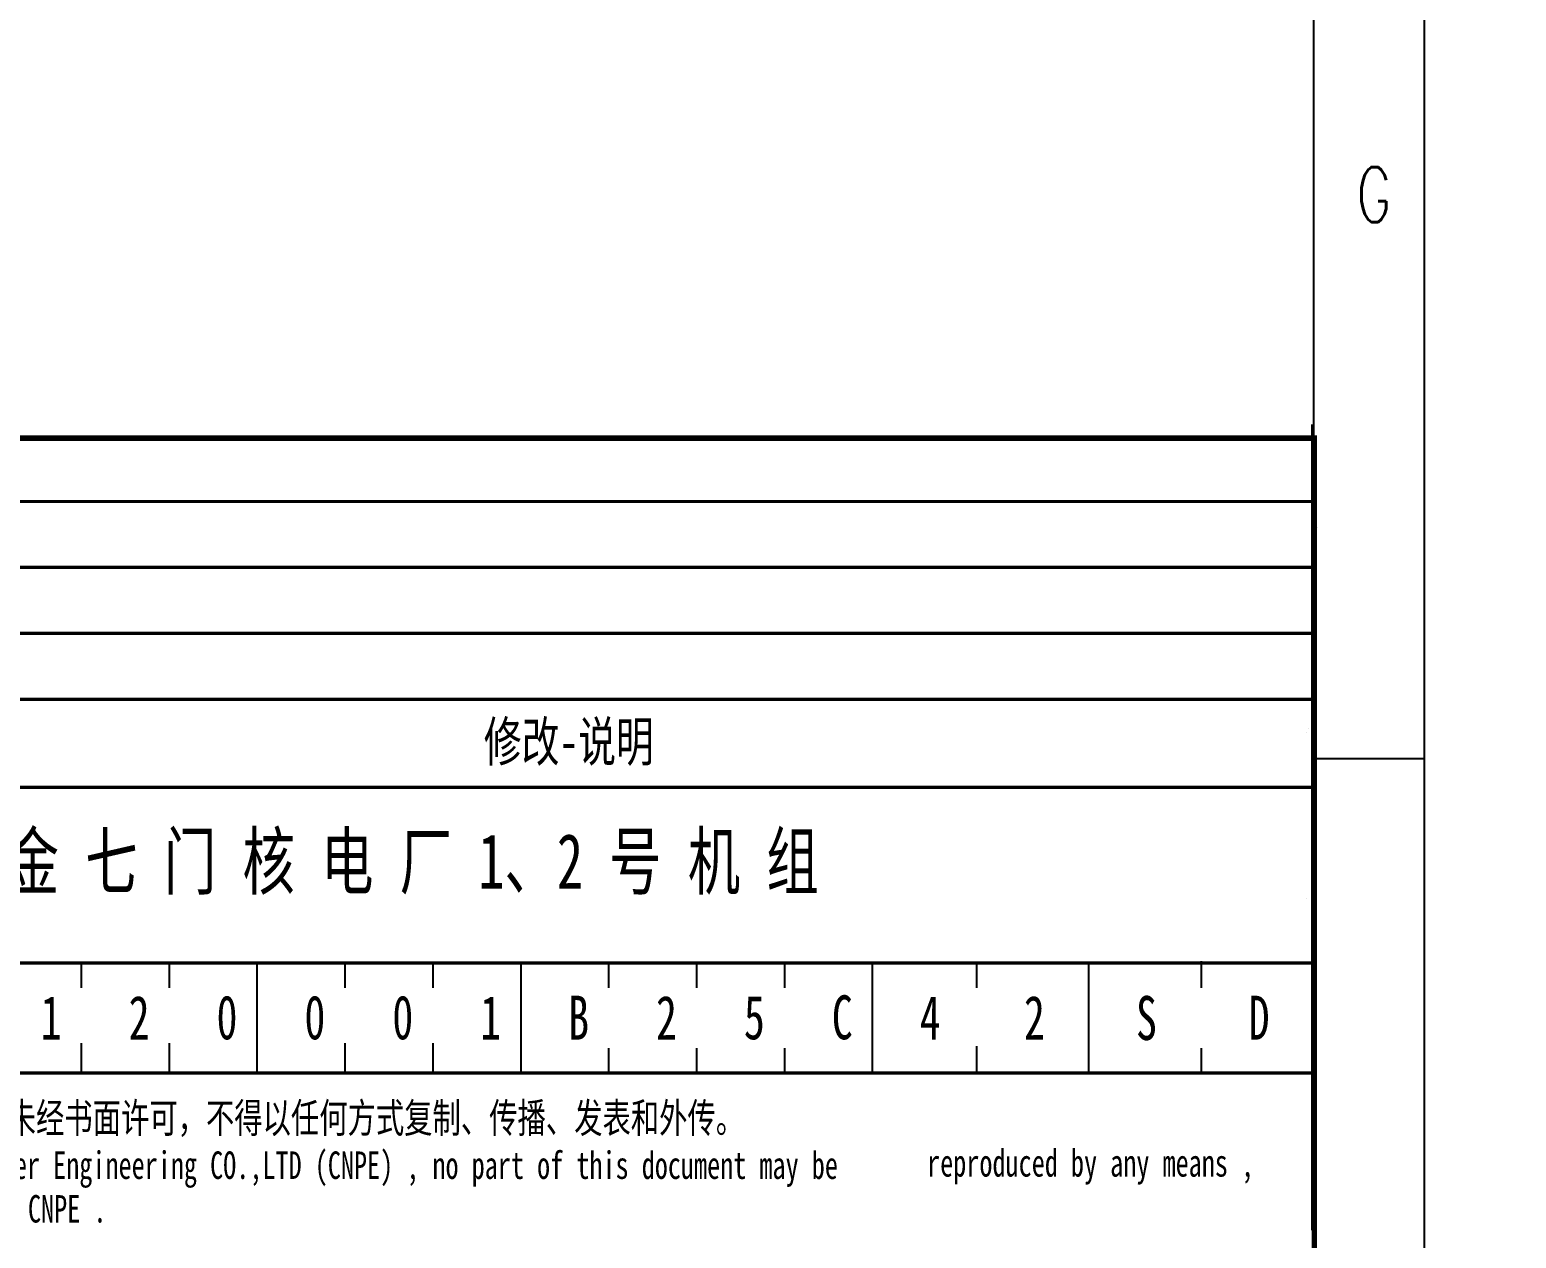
# Model space of a CAD drawing. Header units: inches. Extents: x 6 to 109360, y -14990 to 740552.
# Drawn here: x 65489 to 72254, y 520215 to 525713 of the extents above; entities that cross this region are included whole.
import ezdxf

# ---------------------------------------------------------------- set-up
doc = ezdxf.new("R2010")
doc.units = ezdxf.units.IN
doc.header["$MEASUREMENT"] = 0
doc.layers.add('1', color=7, linetype='Continuous')
doc.styles.add('HZ', font='txt_____.ttf', dxfattribs={"width": 0.7, "bigfont": 'HZTXT'})
doc.styles.get("Standard").update_dxf_attribs({"font": 'txt', "bigfont": 'gbcbig.shx'})
doc.styles.add('宋体', font='', dxfattribs={"width": 0.7})
doc.styles.get('宋体').set_extended_font_data('SimSun')
doc.dimstyles.new('Standard-yuanban', dxfattribs={"dimtxt": 800, "dimasz": 0.18, "dimexe": 0.18, "dimexo": 0.0625, "dimgap": 0.09, "dimtad": 0, "dimtih": 1, "dimtoh": 1, "dimdec": 4, "dimlfac": 0.02, "dimzin": 0, "dimdsep": 46, "dimtxsty": 'Standard', "dimcen": 0.09, "dimadec": 0, "dimazin": 0, "dimtfac": 1, "dimtdec": 4, "dimtofl": 0, "dimtmove": 0, "dimatfit": 3, "dimfxl": 1, "dimtolj": 1, "dimtzin": 0, "dimarcsym": 0})

# ---------------------------------------------------------------- blocks, each defined once
blk = doc.blocks.new('图签')
at = {"layer": '1'}
for p, q in [((-0.2, 59.71), (-0.2, 133.01)), ((0, 60.06), (0, 131.76)), ((-0.72, 105.01), (-0.72, 105.01)), ((-0.72, 105.01), (-0.72, 105.01)), ((-0.72, 105.01), (-0.72, 105.01)), ((-0.72, 105.01), (-0.72, 105.01)), ((-0.53, 105.36), (-0.53, 105.36)), ((-0.53, 105.36), (-0.53, 105.36)), ((-0.53, 105.36), (-0.53, 105.36)), ((-0.53, 105.36), (-0.53, 105.36)), ((-112.2, 81.76), (-112.2, 84)), ((-104.2, 81.76), (-104.2, 84)), ((-96.2, 74), (-96.2, 84)), ((-88.2, 81.76), (-88.2, 84)), ((-80.2, 81.76), (-80.2, 84)), ((-72.2, 74), (-72.2, 84)), ((-64.2, 81.76), (-64.2, 84)), ((-56.2, 81.76), (-56.2, 84)), ((-48.2, 81.76), (-48.2, 84)), ((-40.2, 74), (-40.2, 84)), ((-30.71, 81.75), (-30.71, 84)), ((-20.51, 73.94), (-20.51, 83.94)), ((-10.26, 81.76), (-10.26, 84.17)), ((-112.2, 74), (-112.21, 76.72)), ((-104.2, 74), (-104.2, 76.72)), ((-88.2, 74), (-88.2, 76.72)), ((-80.2, 74), (-80.2, 76.72)), ((-64.2, 74), (-64.2, 76.27)), ((-56.2, 74), (-56.2, 76.27)), ((-48.2, 74), (-48.2, 76.27)), ((-30.71, 74.09), (-30.71, 76.44)), ((-10.26, 74), (-10.26, 76.27)), ((-0.2, 74), (-180.2, 74))]:
    blk.add_line(p, q, dxfattribs=at)
at = {"layer": '1', "color": 7}
for p, q in [((0.34, 123.67), (0.34, 123.67)), ((0.34, 123.67), (0.34, 123.67)), ((0.34, 123.67), (0.34, 123.67)), ((0.34, 123.67), (0.34, 123.67)), ((-0.69, 89.9), (-0.69, 89.9)), ((-0.69, 89.9), (-0.69, 89.9)), ((-0.69, 89.9), (-0.69, 89.9)), ((-0.69, 89.9), (-0.69, 89.9))]:
    blk.add_line(p, q, dxfattribs=at)
at = {"layer": '1', "color": 7, "const_width": 0.5}
blk.add_lwpolyline([(-180, 0), (0, 0), (0, 131.76), (-180, 131.76)], close=True, dxfattribs=at)
at = {"layer": '1', "color": 7, "const_width": 0.3}
for points in [[(-180.2, 126), (-0.2, 126)], [(-180.2, 120), (-0.2, 120)], [(-180.2, 114), (-0.2, 114)], [(-180.2, 108), (-0.2, 108)], [(-180.2, 100), (-0.2, 100)], [(-180.2, 84), (-0.2, 84)], [(-180.2, 74), (-0.2, 74)], [(-180, 74), (0, 74)]]:
    blk.add_lwpolyline(points, dxfattribs=at)
at = {"linetype": 'Continuous', "attachment_point": 5, "style": '宋体'}
for s, width, heights, insert, char_height in [('浙 江 金 七 门 核 电 厂 1、2 号 机 组', 163.6991, [-6.65], (-89.21, 92.99), 5), ('1', 5.7748, [-4], (-114.96, 79.03), 4), ('2', 5.7748, [-4], (-106.96, 79.03), 4), ('0', 5.7748, [-4], (-98.96, 79.03), 4), ('0', 5.7748, [-4], (-90.96, 79.03), 4), ('0', 5.7748, [-4], (-82.96, 79.03), 4), ('1', 5.7748, [-4], (-74.96, 79.03), 4), ('B', 5.7748, [-4], (-66.96, 79.03), 4), ('2', 5.7748, [-4], (-58.96, 79.03), 4), ('5', 5.7748, [-4], (-50.96, 79.03), 4), ('C', 5.7748, [-4], (-42.96, 79.03), 4), ('4', 5.7748, [-4], (-34.96, 79.03), 4), ('2', 5.7748, [-4], (-25.47, 79.03), 4), ('S', 5.7748, [-4], (-15.27, 78.97), 4), ('D', 5.7748, [-4], (-5.02, 79.03), 4)]:
    blk.add_mtext_dynamic_manual_height_columns(s, width=width, gutter_width=1, heights=heights, dxfattribs=dict(at, insert=insert, char_height=char_height))
at = {"layer": '1', "color": 7, "style": '宋体', "width": 0.7}
blk.add_text('修改-说明', height=3.6, dxfattribs=at).set_placement((-75.58, 102.36))
at = {"layer": '1', "color": 7, "ltscale": 0.8, "style": '宋体', "width": 0.7}
for s, height, p in [('本文件产权属中国核电工程有限公司（CNPE）所有，未经书面许可，不得以任何方式复制、传播、发表和外传。', 2.7, (-178.2, 68.56)), ('This document is the property of China Nuclear Power Engineering CO.,LTD (CNPE) , no part of this document may be', 2.5, (-177.88, 64.36)), ('reproduced by any means , ', 2.5, (-35.24, 64.57)), ('nor transmitted without the written  permission of CNPE .', 2.5, (-177.79, 60.39))]:
    blk.add_text(s, height=height, dxfattribs=at).set_placement(p)
blk = doc.blocks.new('*U114')
blk.add_blockref('图签', (0, 0))
blk = doc.blocks.new('*D55')
at = {"color": 0, "lineweight": -2, "transparency": 16777216}
for p, q in [((71834.5, 558816.9), (84591.2, 558816.9)), ((84591, 558816.7), (84591, 538192)), ((84591, 516767.1), (84591, 537391.8)), ((71834.5, 516766.9), (84591.2, 516766.9))]:
    blk.add_line(p, q, dxfattribs=at)
at = {"color": 0, "transparency": 16777216}
for points in [[(84590.9, 558816.7), (84591, 558816.7), (84591, 558816.9)], [(84590.9, 516767.1), (84591, 516767.1), (84591, 516766.9)]]:
    blk.add_solid(points, dxfattribs=at)
at = {"layer": 'Defpoints', "color": 0, "transparency": 16777216}
for p in [(71834.4, 558816.9), (84591, 558816.9), (71834.4, 516766.9)]:
    blk.add_point(p, dxfattribs=at)
at = {"color": 0, "transparency": 16777216, "insert": (84591, 537791.9), "char_height": 800, "attachment_point": 5}
blk.add_mtext('\\A1;841.0000', dxfattribs=at)

msp = doc.modelspace()

# ---------------------------------------------------------------- linework, layer by layer
at = {"color": 4, "flags": 128}
msp.add_lwpolyline([(71834.44132, 558816.91725), (71834.44132, 516766.91725)], dxfattribs=at)
msp.add_lwpolyline([(6184.44132, 558316.91725), (71330.44132, 558316.91725), (71330.44132, 517266.91725), (6184.44132, 517266.91725)], close=True)
at = {"flags": 128}
msp.add_lwpolyline([(71334.44132, 522398.16725), (71834.44132, 522398.16725)], dxfattribs=at)

# ---------------------------------------------------------------- block references
at = {"xscale": 50, "yscale": 50, "zscale": 50}
msp.add_blockref('*U114', (71334.44132, 517266.91725), dxfattribs=at)

# ---------------------------------------------------------------- texts
at = {"color": 0, "style": 'HZ', "width": 0.7}
msp.add_text('G', height=250, dxfattribs=at).set_placement((71527.16417, 524838.43292))

# ---------------------------------------------------------------- dimensions: what is measured, and where the dimension line sits
dim = msp.add_linear_dim(base=(84590.97563, 558816.91725), p1=(71834.44132, 516766.91725), p2=(71834.44132, 558816.91725), angle=90, dimstyle='Standard-yuanban')
dim.commit()
dim.dimension.update_dxf_attribs({"geometry": '*D55', "text_midpoint": (84590.97563, 537791.91725)})

doc.saveas('drawing.dxf')
